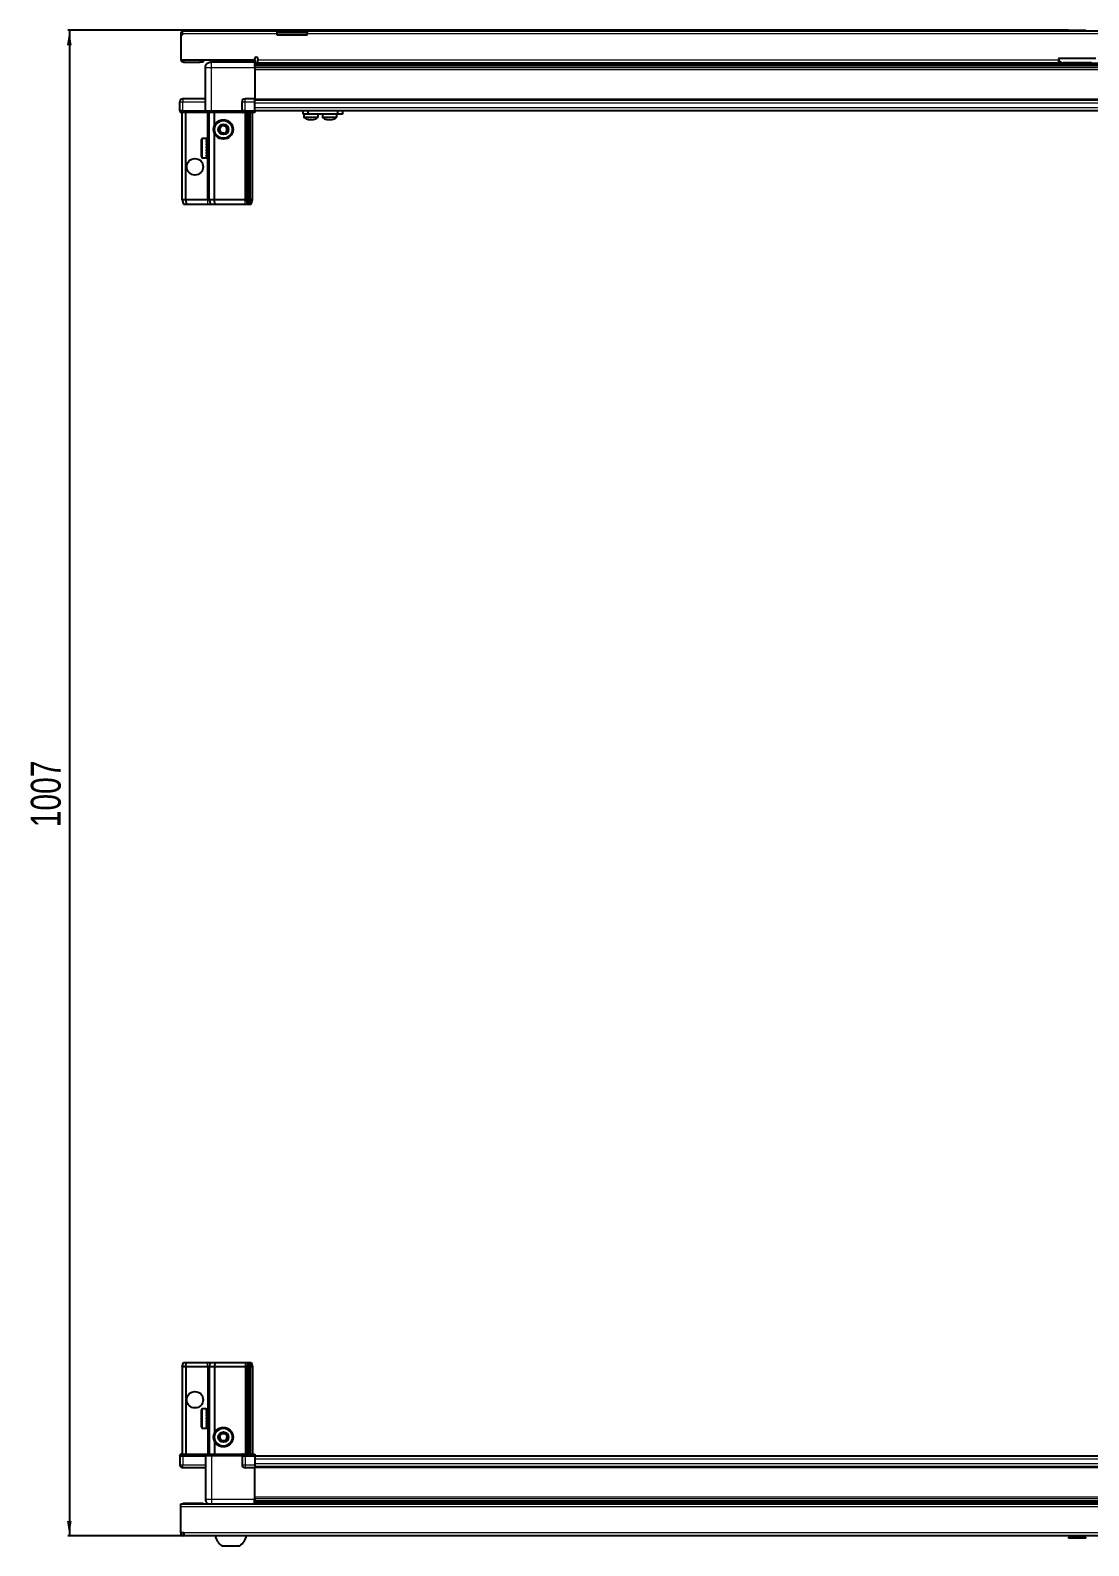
# Model space of a CAD drawing. Header units: millimetres. Extents: x 1319 to 5226, y -438 to 1776.
# Drawn here: x 1375 to 2082, y -438 to 575 of the extents above; entities that cross this region are included whole.
import ezdxf

# ---------------------------------------------------------------- set-up
doc = ezdxf.new("R2010")
doc.units = ezdxf.units.MM
doc.layers.add('FORMAT', color=7, linetype='Continuous')
doc.styles.add('SLDTEXTSTYLE0', font='TXT', dxfattribs={"width": 0.75})
doc.dimstyles.new('SLDDIMSTYLE0', dxfattribs={"dimtxt": 20, "dimasz": 10, "dimexe": 0, "dimexo": 0.0625, "dimgap": 5, "dimtad": 2, "dimdec": 1, "dimrnd": 1e-09, "dimzin": 12, "dimdsep": 46, "dimtxsty": 'SLDTEXTSTYLE0', "dimsah": 1, "dimcen": 0.09, "dimadec": 0, "dimazin": 3, "dimtfac": 1, "dimtofl": 0, "dimtmove": 0, "dimatfit": 3, "dimfxl": 0, "dimfrac": 2, "dimtolj": 1, "dimtzin": 12, "dimarcsym": 0})

# ---------------------------------------------------------------- blocks, each defined once
blk = doc.blocks.new('_D_9')
at = {"layer": 'FORMAT'}
for p, q in [((2068.9, 575.4), (1399.7, 575.4)), ((1400.7, 575.4), (1400.7, -431.6)), ((1477.2, -431.6), (1399.7, -431.6))]:
    blk.add_line(p, q, dxfattribs=at)
for points in [[(1400.7, 575.4), (1399.1, 565.4), (1402.2, 565.4)], [(1400.7, -431.6), (1402.2, -421.6), (1399.1, -421.6)]]:
    blk.add_solid(points, dxfattribs=at)
at = {"layer": 'FORMAT', "insert": (1374.9, 42.3), "char_height": 20, "attachment_point": 1, "rotation": 90, "style": 'SLDTEXTSTYLE0'}
blk.add_mtext('1007', dxfattribs=at)

msp = doc.modelspace()

# ---------------------------------------------------------------- linework, layer by layer
at = {"color": 7, "linetype": 'Continuous', "lineweight": 25}
for p, q in [((1476.16, 572.98), (1475.16, 572.98)), ((1475.16, 572.98), (1475.16, 572.08)), ((1475.16, 572.08), (1475.16, 555.58)), ((1476.16, 572.08), (1475.16, 572.08)), ((1476.16, 572.98), (1476.16, 572.08)), ((1476.76, 575.08), (1539.66, 575.08)), ((1539.66, 572.98), (1539.66, 575.08)), ((1539.66, 575.08), (1549.66, 575.08)), ((1549.66, 573.58), (1539.66, 573.58)), ((1539.66, 572.08), (1539.66, 572.98)), ((1559.66, 572.08), (1539.66, 572.08)), ((1549.66, 575.08), (1559.66, 575.08)), ((1559.66, 573.58), (1549.66, 573.58)), ((1559.66, 575.08), (1559.66, 572.98)), ((1559.66, 575.08), (2589.66, 575.08)), ((1559.66, 572.08), (1559.66, 572.98)), ((2068.87, 575.38), (2068.87, 575.08)), ((2068.87, 575.38), (2080.44, 575.38)), ((2080.44, 575.08), (2080.44, 575.38)), ((1475.16, 555.58), (1524.66, 555.58)), ((1477.26, 554.08), (1488.16, 554.08)), ((1490.16, 554.08), (1488.16, 554.08)), ((1490.16, 555.58), (1490.16, 554.08)), ((1491.66, 521.58), (1491.66, 550.58)), ((1495.41, 555.58), (1495.41, 554.08)), ((1524.66, 554.08), (1495.66, 554.08)), ((1521.91, 554.08), (1521.91, 555.58)), ((1524.66, 555.58), (1524.66, 556.43)), ((1524.66, 555.58), (1524.66, 554.08)), ((1524.66, 553.43), (1548.53, 553.43)), ((2624.66, 551.64), (1524.66, 551.64)), ((2624.66, 551.6), (1524.66, 551.6)), ((1524.66, 550.58), (1524.66, 529.58)), ((1526.66, 556.43), (1526.66, 555.68)), ((1526.66, 553.58), (1526.66, 555.68)), ((1526.66, 553.58), (2062.16, 553.58)), ((1543.16, 553.58), (1543.16, 553.43)), ((1543.32, 553.58), (1543.32, 553.43)), ((1543.53, 553.58), (1543.53, 553.43)), ((1544.08, 553.58), (1544.08, 553.43)), ((1544.49, 553.58), (1544.49, 553.43)), ((1545.38, 553.58), (1545.38, 553.43)), ((1545.96, 553.58), (1545.96, 553.43)), ((1547.1, 553.58), (1547.1, 553.43)), ((1547.8, 553.58), (1547.8, 553.43)), ((1548.53, 553.43), (1549.07, 553.43)), ((1549.07, 553.58), (1549.07, 553.43)), ((1549.07, 553.43), (1549.08, 553.43)), ((1549.08, 553.43), (1549.81, 553.43)), ((1549.26, 553.58), (1549.26, 553.43)), ((1549.76, 553.58), (1549.76, 553.43)), ((1549.81, 553.58), (1549.81, 553.43)), ((1549.81, 553.43), (1550.78, 553.43)), ((1549.81, 553.43), (1549.81, 553.43)), ((1550.78, 553.43), (2598.53, 553.43)), ((1551.1, 553.58), (1551.1, 553.43)), ((1551.12, 553.58), (1551.12, 553.43)), ((1551.81, 553.58), (1551.81, 553.43)), ((1552.99, 553.58), (1552.99, 553.43)), ((1553.6, 553.58), (1553.6, 553.43)), ((1554.55, 553.58), (1554.55, 553.43)), ((1555.01, 553.58), (1555.01, 553.43)), ((1555.63, 553.58), (1555.63, 553.43)), ((1555.89, 553.58), (1555.89, 553.43)), ((1556.13, 553.58), (1556.13, 553.43)), ((1556.16, 553.58), (1556.16, 553.43)), ((2087.16, 556.58), (2062.16, 556.58)), ((2062.16, 556.58), (2062.16, 555.68)), ((2062.16, 555.68), (2062.16, 553.58)), ((2084.16, 553.58), (2065.16, 553.58)), ((1474.66, 521.58), (1474.66, 527.58)), ((1491.66, 529.58), (1476.66, 529.58)), ((1516.16, 521.58), (1516.16, 527.58)), ((1524.66, 529.58), (1518.16, 529.58)), ((1524.66, 527.58), (1524.66, 529.58)), ((1524.66, 528.93), (2624.66, 528.93)), ((1524.66, 521.58), (1524.66, 527.58)), ((1474.66, 521.58), (1474.66, 521.25)), ((1474.66, 521.58), (1474.66, 521.58)), ((1474.66, 521.58), (1474.66, 521.25)), ((1476.66, 521.58), (1474.66, 521.58)), ((1474.66, 521.25), (1475.16, 520.38)), ((1474.66, 521.25), (1475.16, 520.38)), ((1475.16, 520.38), (1476.66, 520.38)), ((1476.16, 462.08), (1476.16, 520.38)), ((1476.66, 521.58), (1491.46, 521.58)), ((1491.46, 520.38), (1476.66, 520.38)), ((1478.66, 462.08), (1478.66, 520.38)), ((1491.46, 521.58), (1491.66, 521.58)), ((1491.66, 520.38), (1491.46, 520.38)), ((1491.66, 521.58), (1491.66, 520.38)), ((1491.66, 521.58), (1495.66, 521.58)), ((1495.66, 520.38), (1491.66, 520.38)), ((1494.16, 462.08), (1494.16, 520.38)), ((1495.66, 521.58), (1515.96, 521.58)), ((1515.96, 520.38), (1495.66, 520.38)), ((1497.66, 511.58), (1497.66, 520.38)), ((1515.96, 521.58), (1516.16, 521.58)), ((1516.16, 520.38), (1515.96, 520.38)), ((1516.16, 521.58), (1516.16, 520.38)), ((1518.16, 521.58), (1516.16, 521.58)), ((1516.16, 521.58), (1518.16, 521.58)), ((1516.16, 520.38), (1516.83, 520.38)), ((1524.66, 520.38), (1516.83, 520.38)), ((1518.16, 521.58), (1524.66, 521.58)), ((1518.16, 521.25), (1524.66, 521.25)), ((1519.16, 462.08), (1519.16, 520.38)), ((1520.16, 462.08), (1520.16, 520.38)), ((1521.66, 462.08), (1521.66, 520.38)), ((1523.16, 462.08), (1523.16, 520.38)), ((1524.66, 521.73), (2624.66, 521.73)), ((1524.66, 521.58), (1524.66, 521.25)), ((1524.66, 521.25), (1524.66, 520.38)), ((1557.11, 519.23), (1557.11, 521.73)), ((1560.11, 519.23), (1557.11, 519.23)), ((1557.46, 519.23), (1557.46, 517.32)), ((1560.11, 521.73), (1560.11, 519.23)), ((1580.31, 519.23), (1560.11, 519.23)), ((1566.96, 517.32), (1566.96, 519.23)), ((1569.91, 519.23), (1569.91, 517.32)), ((1569.96, 519.23), (1569.96, 517.32)), ((1579.46, 517.32), (1579.46, 519.23)), ((1580.31, 519.23), (1580.31, 521.73)), ((1583.31, 519.23), (1580.31, 519.23)), ((1583.31, 521.73), (1583.31, 519.23)), ((1488.96, 490.88), (1488.96, 502.28)), ((1492.66, 503.08), (1489.76, 503.08)), ((1492.16, 502.99), (1492.66, 502.99)), ((1492.16, 502.99), (1492.16, 502.82)), ((1492.16, 502.82), (1492.66, 502.82)), ((1492.16, 502.33), (1492.66, 502.33)), ((1492.16, 502.33), (1492.16, 501.95)), ((1492.16, 501.95), (1492.66, 501.95)), ((1492.16, 501.12), (1492.66, 501.12)), ((1492.16, 501.12), (1492.16, 500.56)), ((1492.16, 500.56), (1492.66, 500.56)), ((1492.16, 499.46), (1492.66, 499.46)), ((1492.16, 499.46), (1492.16, 498.78)), ((1492.16, 498.78), (1492.66, 498.78)), ((1492.16, 497.51), (1492.66, 497.51)), ((1492.16, 497.51), (1492.16, 496.78)), ((1492.16, 497.21), (1492.66, 497.21)), ((1492.16, 496.78), (1492.66, 496.78)), ((1492.66, 502.99), (1492.66, 503.08)), ((1492.66, 502.82), (1492.66, 502.99)), ((1492.66, 502.33), (1492.66, 502.82)), ((1492.66, 501.95), (1492.66, 502.33)), ((1492.66, 501.12), (1492.66, 501.95)), ((1492.66, 500.56), (1492.66, 501.12)), ((1492.76, 500.98), (1492.66, 500.98)), ((1492.66, 499.46), (1492.66, 500.56)), ((1492.66, 498.78), (1492.66, 499.46)), ((1492.66, 497.51), (1492.66, 498.78)), ((1492.66, 497.21), (1492.66, 497.51)), ((1492.66, 495.48), (1492.66, 496.78)), ((1492.76, 499.47), (1492.76, 500.98)), ((1492.76, 492.18), (1492.76, 499.47)), ((1493.64, 499.89), (1493.16, 500.58)), ((1493.16, 492.58), (1493.16, 500.58)), ((1494.12, 500.58), (1493.64, 499.89)), ((1493.64, 493.27), (1493.64, 499.89)), ((1494.16, 500.58), (1494.12, 500.58)), ((1494.12, 492.58), (1494.12, 500.58)), ((1497.66, 462.08), (1497.66, 506.58)), ((1489.76, 490.08), (1492.66, 490.08)), ((1492.16, 495.48), (1492.66, 495.48)), ((1492.16, 495.48), (1492.16, 494.76)), ((1492.16, 495.35), (1492.66, 495.35)), ((1492.16, 494.76), (1492.66, 494.76)), ((1492.16, 493.56), (1492.66, 493.56)), ((1492.16, 493.56), (1492.16, 492.92)), ((1492.16, 492.92), (1492.66, 492.92)), ((1492.16, 491.93), (1492.66, 491.93)), ((1492.16, 491.93), (1492.16, 491.44)), ((1492.16, 491.44), (1492.66, 491.44)), ((1492.16, 490.75), (1492.66, 490.75)), ((1492.16, 490.75), (1492.16, 490.46)), ((1492.16, 490.46), (1492.66, 490.46)), ((1492.16, 490.15), (1492.66, 490.15)), ((1492.16, 490.15), (1492.16, 490.08)), ((1492.16, 490.08), (1492.66, 490.08)), ((1492.66, 494.76), (1492.66, 495.35)), ((1492.66, 493.56), (1492.66, 494.76)), ((1492.66, 492.92), (1492.66, 493.56)), ((1492.66, 491.93), (1492.66, 492.92)), ((1492.66, 492.18), (1492.76, 492.18)), ((1492.66, 491.44), (1492.66, 491.93)), ((1492.66, 490.75), (1492.66, 491.44)), ((1492.66, 490.46), (1492.66, 490.75)), ((1492.66, 490.15), (1492.66, 490.46)), ((1492.66, 490.08), (1492.66, 490.15)), ((1492.66, 490.08), (1492.66, 490.08)), ((1493.16, 492.58), (1493.64, 493.27)), ((1493.64, 493.27), (1494.12, 492.58)), ((1494.12, 492.58), (1494.16, 492.58)), ((1476.16, 462.08), (1476.96, 459.08)), ((1478.66, 462.08), (1476.16, 462.08)), ((1476.96, 459.08), (1478.81, 459.08)), ((1493.16, 462.08), (1478.66, 462.08)), ((1478.66, 462.08), (1478.81, 459.08)), ((1478.81, 459.08), (1493.16, 459.08)), ((1494.16, 462.08), (1493.16, 462.08)), ((1493.16, 459.08), (1494.96, 459.08)), ((1497.66, 462.08), (1494.16, 462.08)), ((1494.16, 462.08), (1494.96, 459.08)), ((1494.96, 459.08), (1497.99, 459.08)), ((1518.16, 462.08), (1497.66, 462.08)), ((1497.99, 459.08), (1497.66, 462.08)), ((1497.99, 459.08), (1518.16, 459.08)), ((1519.16, 462.08), (1518.16, 462.08)), ((1518.16, 459.08), (1519.96, 459.08)), ((1520.16, 462.08), (1519.16, 462.08)), ((1519.96, 459.08), (1519.16, 462.08)), ((1519.96, 459.08), (1520.7, 459.08)), ((1521.66, 462.08), (1520.16, 462.08)), ((1520.7, 459.08), (1520.16, 462.08)), ((1520.7, 459.08), (1521.2, 459.08)), ((1521.2, 459.08), (1521.66, 462.08)), ((1521.2, 459.08), (1522.35, 459.08)), ((1523.16, 462.08), (1521.66, 462.08)), ((1522.35, 459.08), (1523.16, 462.08)), ((1476.16, -318.62), (1476.96, -315.62)), ((1476.16, -318.62), (1476.16, -376.92)), ((1478.66, -318.62), (1476.16, -318.62)), ((1476.96, -315.62), (1478.81, -315.62)), ((1478.66, -318.62), (1478.81, -315.62)), ((1478.66, -318.62), (1478.66, -376.92)), ((1493.16, -318.62), (1478.66, -318.62)), ((1478.81, -315.62), (1493.16, -315.62)), ((1493.16, -315.62), (1494.96, -315.62)), ((1494.16, -318.62), (1493.16, -318.62)), ((1494.16, -318.62), (1494.96, -315.62)), ((1497.66, -318.62), (1494.16, -318.62)), ((1494.16, -318.62), (1494.16, -376.92)), ((1494.96, -315.62), (1497.99, -315.62)), ((1497.99, -315.62), (1497.66, -318.62)), ((1497.66, -318.62), (1497.66, -363.12)), ((1518.16, -318.62), (1497.66, -318.62)), ((1497.99, -315.62), (1518.16, -315.62)), ((1518.16, -315.62), (1519.96, -315.62)), ((1519.16, -318.62), (1518.16, -318.62)), ((1519.96, -315.62), (1519.16, -318.62)), ((1519.16, -318.62), (1519.16, -376.92)), ((1520.16, -318.62), (1519.16, -318.62)), ((1519.96, -315.62), (1520.7, -315.62)), ((1520.7, -315.62), (1520.16, -318.62)), ((1520.16, -318.62), (1520.16, -376.92)), ((1521.66, -318.62), (1520.16, -318.62)), ((1520.7, -315.62), (1521.2, -315.62)), ((1521.2, -315.62), (1522.35, -315.62)), ((1521.2, -315.62), (1521.66, -318.62)), ((1521.66, -318.62), (1521.66, -376.92)), ((1523.16, -318.62), (1521.66, -318.62)), ((1522.35, -315.62), (1523.16, -318.62)), ((1523.16, -318.62), (1523.16, -376.92)), ((1488.96, -358.82), (1488.96, -347.42)), ((1492.16, -346.62), (1489.76, -346.62)), ((1492.16, -346.62), (1492.16, -346.63)), ((1492.16, -346.63), (1492.66, -346.63)), ((1492.16, -346.81), (1492.66, -346.81)), ((1492.16, -346.81), (1492.16, -347.03)), ((1492.16, -347.03), (1492.66, -347.03)), ((1492.16, -347.61), (1492.66, -347.61)), ((1492.16, -347.61), (1492.16, -348.03)), ((1492.16, -348.03), (1492.66, -348.03)), ((1492.16, -348.94), (1492.66, -348.94)), ((1492.16, -348.94), (1492.16, -349.53)), ((1492.16, -349.53), (1492.66, -349.53)), ((1492.16, -350.68), (1492.66, -350.68)), ((1492.16, -350.68), (1492.16, -351.38)), ((1492.16, -351.38), (1492.66, -351.38)), ((1492.16, -352.67), (1492.66, -352.67)), ((1492.16, -352.67), (1492.16, -353.4)), ((1492.16, -352.81), (1492.66, -352.81)), ((1492.16, -353.31), (1492.66, -353.31)), ((1492.16, -353.4), (1492.66, -353.4)), ((1492.16, -354.69), (1492.66, -354.69)), ((1492.16, -354.69), (1492.16, -355.4)), ((1492.66, -346.81), (1492.66, -346.63)), ((1492.66, -347.03), (1492.66, -346.81)), ((1492.66, -347.61), (1492.66, -347.03)), ((1492.66, -348.03), (1492.66, -347.61)), ((1492.66, -348.94), (1492.66, -348.03)), ((1492.76, -348.72), (1492.66, -348.72)), ((1492.66, -349.53), (1492.66, -348.94)), ((1492.66, -350.68), (1492.66, -349.53)), ((1492.66, -351.38), (1492.66, -350.68)), ((1492.66, -352.67), (1492.66, -351.38)), ((1492.66, -352.81), (1492.66, -352.67)), ((1492.66, -353.4), (1492.66, -353.31)), ((1492.66, -354.69), (1492.66, -353.4)), ((1492.66, -355.4), (1492.66, -354.69)), ((1492.76, -357.52), (1492.76, -348.72)), ((1493.64, -349.81), (1493.16, -349.12)), ((1493.16, -357.12), (1493.16, -349.12)), ((1494.12, -349.12), (1493.64, -349.81)), ((1493.64, -356.43), (1493.64, -349.81)), ((1494.16, -349.12), (1494.12, -349.12)), ((1494.12, -357.12), (1494.12, -349.12)), ((1489.76, -359.62), (1492.16, -359.62)), ((1492.16, -355.4), (1492.66, -355.4)), ((1492.16, -356.56), (1492.66, -356.56)), ((1492.16, -356.56), (1492.16, -357.17)), ((1492.16, -357.17), (1492.66, -357.17)), ((1492.16, -358.1), (1492.66, -358.1)), ((1492.16, -358.1), (1492.16, -358.54)), ((1492.16, -358.54), (1492.66, -358.54)), ((1492.16, -359.15), (1492.66, -359.15)), ((1492.16, -359.15), (1492.16, -359.38)), ((1492.16, -359.38), (1492.66, -359.38)), ((1492.16, -359.6), (1492.66, -359.6)), ((1492.16, -359.6), (1492.16, -359.62)), ((1492.16, -359.61), (1492.66, -359.61)), ((1492.66, -356.56), (1492.66, -355.4)), ((1492.66, -357.17), (1492.66, -356.56)), ((1492.66, -358.1), (1492.66, -357.17)), ((1492.66, -357.52), (1492.76, -357.52)), ((1492.66, -358.54), (1492.66, -358.1)), ((1492.66, -359.15), (1492.66, -358.54)), ((1492.66, -359.38), (1492.66, -359.15)), ((1492.66, -359.6), (1492.66, -359.38)), ((1492.66, -359.61), (1492.66, -359.6)), ((1493.16, -357.12), (1493.64, -356.43)), ((1493.64, -356.43), (1494.12, -357.12)), ((1494.12, -357.12), (1494.16, -357.12)), ((1497.66, -368.12), (1497.66, -376.92)), ((1475.16, -376.92), (1474.66, -377.79)), ((1474.66, -378.12), (1474.66, -377.79)), ((1474.66, -378.12), (1476.66, -378.12)), ((1474.66, -378.12), (1474.66, -384.12)), ((1476.66, -376.92), (1475.16, -376.92)), ((1476.66, -376.92), (1491.46, -376.92)), ((1491.46, -378.12), (1476.66, -378.12)), ((1476.66, -378.12), (1491.46, -378.12)), ((1491.46, -376.92), (1491.66, -376.92)), ((1491.66, -378.12), (1491.46, -378.12)), ((1491.66, -378.12), (1491.66, -376.92)), ((1491.66, -376.92), (1495.66, -376.92)), ((1495.66, -378.12), (1491.66, -378.12)), ((1491.66, -378.12), (1491.66, -407.12)), ((1495.66, -376.92), (1515.96, -376.92)), ((1515.96, -378.12), (1495.66, -378.12)), ((1515.96, -376.92), (1516.16, -376.92)), ((1516.16, -378.12), (1515.96, -378.12)), ((1516.16, -378.12), (1516.16, -376.92)), ((1516.83, -376.92), (1516.16, -376.92)), ((1516.16, -378.12), (1518.16, -378.12)), ((1516.16, -378.12), (1516.16, -384.12)), ((1516.83, -376.92), (1524.66, -376.92)), ((1524.66, -377.79), (1518.16, -377.79)), ((1524.66, -378.12), (1518.16, -378.12)), ((1518.16, -378.12), (1524.66, -378.12)), ((1524.66, -376.92), (1524.66, -377.79)), ((1524.66, -377.79), (1524.66, -377.79)), ((1524.66, -378.12), (1524.66, -377.79)), ((1524.66, -378.12), (1524.66, -378.12)), ((1524.66, -378.12), (1524.66, -384.12)), ((2624.66, -378.27), (1524.66, -378.27)), ((1524.66, -384.12), (1524.66, -386.12)), ((1491.66, -386.12), (1476.66, -386.12)), ((1524.66, -386.12), (1518.16, -386.12)), ((2624.66, -385.47), (1524.66, -385.47)), ((1524.66, -407.12), (1524.66, -386.12)), ((1475.16, -410.12), (2674.16, -410.12)), ((1475.16, -412.22), (1475.16, -410.12)), ((1475.16, -429.52), (1475.16, -412.22)), ((1490.16, -410.02), (1477.26, -410.02)), ((1490.16, -410.02), (1490.16, -410.12)), ((1524.51, -410.12), (1524.51, -407.12)), ((1524.66, -408.14), (2624.66, -408.14)), ((1524.66, -408.18), (2624.66, -408.18)), ((1548.53, -409.97), (1524.66, -409.97)), ((1543.16, -410.12), (1543.16, -409.97)), ((1543.2, -410.12), (1543.2, -409.97)), ((1543.47, -410.12), (1543.47, -409.97)), ((1543.73, -410.12), (1543.73, -409.97)), ((1544.38, -410.12), (1544.38, -409.97)), ((1544.84, -410.12), (1544.84, -409.97)), ((1545.81, -410.12), (1545.81, -409.97)), ((1546.43, -410.12), (1546.43, -409.97)), ((1547.62, -410.12), (1547.62, -409.97)), ((1548.28, -410.12), (1548.28, -409.97)), ((1548.33, -410.12), (1548.33, -409.97)), ((1549.62, -409.97), (1548.53, -409.97)), ((1550.35, -409.97), (1549.62, -409.97)), ((1549.62, -410.12), (1549.62, -409.97)), ((1549.62, -409.97), (1549.62, -409.97)), ((1549.63, -410.12), (1549.63, -409.97)), ((1550.13, -410.12), (1550.13, -409.97)), ((1550.36, -409.97), (1550.35, -409.97)), ((1550.36, -410.12), (1550.36, -409.97)), ((1550.78, -409.97), (1550.36, -409.97)), ((2598.53, -409.97), (1550.78, -409.97)), ((1551.63, -410.12), (1551.63, -409.97)), ((1552.32, -410.12), (1552.32, -409.97)), ((1553.45, -410.12), (1553.45, -409.97)), ((1554.02, -410.12), (1554.02, -409.97)), ((1554.9, -410.12), (1554.9, -409.97)), ((1555.3, -410.12), (1555.3, -409.97)), ((1555.83, -410.12), (1555.83, -409.97)), ((1556.02, -410.12), (1556.02, -409.97)), ((1556.16, -410.12), (1556.16, -409.97)), ((1477.26, -429.52), (1475.16, -429.52)), ((1477.26, -429.52), (1477.26, -431.62)), ((2672.06, -431.62), (1477.26, -431.62)), ((2069.86, -431.62), (2068.87, -432.6)), ((2068.87, -432.6), (2068.87, -433.12)), ((2080.44, -432.6), (2068.87, -432.6)), ((2080.44, -433.12), (2068.87, -433.12)), ((2080.44, -432.6), (2079.46, -431.62)), ((2080.44, -433.12), (2080.44, -432.6)), ((1502.66, -438.22), (1514.66, -438.22))]:
    msp.add_line(p, q, dxfattribs=at)
at = {"color": 8, "linetype": 'Continuous', "lineweight": 18}
for p, q in [((1539.66, 572.98), (1476.16, 572.98)), ((1549.66, 573.58), (1549.66, 575.08)), ((2589.66, 572.98), (1559.66, 572.98)), ((1477.26, 555.58), (1477.26, 554.08)), ((1488.16, 554.08), (1488.16, 555.58)), ((1495.66, 550.58), (1524.66, 550.58)), ((1495.66, 521.58), (1495.66, 550.58)), ((1524.66, 554.08), (1526.66, 554.08)), ((2624.66, 552.84), (1524.66, 552.84)), ((1524.66, 550.4), (2624.66, 550.4)), ((2624.66, 548.98), (1524.66, 548.98)), ((1526.66, 555.68), (2062.16, 555.68)), ((2062.16, 554.08), (2063.5, 554.08)), ((1474.66, 527.58), (1476.66, 527.58)), ((1476.66, 529.58), (1476.66, 527.58)), ((1476.66, 527.58), (1491.66, 527.58)), ((1476.66, 521.58), (1476.66, 527.58)), ((1516.16, 527.58), (1518.16, 527.58)), ((1518.16, 527.58), (1518.16, 529.58)), ((1518.16, 527.58), (1524.66, 527.58)), ((1518.16, 521.58), (1518.16, 527.58)), ((1524.66, 529.58), (2624.66, 529.58)), ((1476.66, 521.58), (1476.66, 520.38)), ((1491.46, 520.38), (1491.46, 521.58)), ((1493.16, 500.58), (1493.16, 520.38)), ((1495.66, 521.58), (1495.66, 520.38)), ((1515.96, 520.38), (1515.96, 521.58)), ((1518.16, 521.58), (1518.16, 521.25)), ((1518.16, 462.08), (1518.16, 520.38)), ((1524.66, 526.93), (2624.66, 526.93)), ((1524.66, 523.73), (2624.66, 523.73)), ((1566.96, 517.32), (1557.46, 517.32)), ((1566.76, 516.96), (1557.65, 516.96)), ((1569.96, 517.32), (1569.91, 517.32)), ((1579.46, 517.32), (1569.96, 517.32)), ((1570.15, 516.96), (1570.1, 516.96)), ((1579.26, 516.96), (1570.15, 516.96)), ((1489.76, 490.08), (1489.76, 503.08)), ((1493.16, 462.08), (1493.16, 492.58)), ((1493.16, 462.08), (1493.16, 459.08)), ((1518.16, 459.08), (1518.16, 462.08)), ((1493.16, -318.62), (1493.16, -315.62)), ((1493.16, -318.62), (1493.16, -349.12)), ((1518.16, -315.62), (1518.16, -318.62)), ((1518.16, -318.62), (1518.16, -376.92)), ((1489.76, -359.62), (1489.76, -346.62)), ((1493.16, -357.12), (1493.16, -376.92)), ((1474.66, -384.12), (1476.66, -384.12)), ((1476.66, -378.12), (1476.66, -376.92)), ((1476.66, -378.12), (1476.66, -384.12)), ((1476.66, -384.12), (1491.66, -384.12)), ((1476.66, -386.12), (1476.66, -384.12)), ((1491.46, -378.12), (1491.46, -376.92)), ((1495.66, -378.12), (1495.66, -376.92)), ((1495.66, -378.12), (1495.66, -407.12)), ((1515.96, -378.12), (1515.96, -376.92)), ((1516.16, -384.12), (1518.16, -384.12)), ((1518.16, -378.12), (1518.16, -377.79)), ((1518.16, -378.12), (1518.16, -384.12)), ((1518.16, -384.12), (1524.66, -384.12)), ((1518.16, -384.12), (1518.16, -386.12)), ((1524.66, -378.12), (1524.66, -377.79)), ((2624.66, -380.27), (1524.66, -380.27)), ((2624.66, -383.47), (1524.66, -383.47)), ((2624.66, -386.12), (1524.66, -386.12)), ((2674.16, -412.22), (1475.16, -412.22)), ((1477.26, -410.12), (1477.26, -410.02)), ((1495.66, -407.12), (1524.66, -407.12)), ((1524.66, -405.52), (2624.66, -405.52)), ((2624.66, -406.94), (1524.66, -406.94)), ((1524.66, -409.38), (2624.66, -409.38)), ((2672.06, -429.52), (1477.26, -429.52))]:
    msp.add_line(p, q, dxfattribs=at)
at = {"color": 7, "linetype": 'Continuous', "lineweight": 25, "flags": 128}
msp.add_lwpolyline([(1477.26, -410.02), (1476.85, -410.06), (1476.62, -410.12)], dxfattribs=at)
at = {"color": 7, "linetype": 'Continuous', "lineweight": 25}
for centre, radius in [((1503.66, 509.08), 6.5), ((1503.66, 509.08), 3.46), ((1484.66, 484.08), 5.5), ((1484.66, -340.62), 5.5), ((1503.66, -365.62), 6.5), ((1503.66, -365.62), 3.46)]:
    msp.add_circle(centre, radius, dxfattribs=at)
at = {"color": 8, "linetype": 'Continuous', "lineweight": 18}
for centre in [(1503.66, 509.08), (1503.66, -365.62)]:
    msp.add_circle(centre, 5.7, dxfattribs=at)
at = {"color": 7, "linetype": 'Continuous', "lineweight": 25}
for centre, radius, start, end in [((1477.26, 556.18), 2.1, 196.60155, 270), ((1525.66, 556.43), 1, 0, 180), ((2065.16, 556.58), 3, 180, 270), ((1476.66, 527.58), 2, 90, 180), ((1518.16, 527.58), 2, 90, 180), ((1557.91, 517.32), 0.45, 180, 235.28209), ((1562.21, 523.53), 8, 235.28209, 258.9392), ((1562.21, 523.53), 8, 281.00757, 304.71791), ((1566.51, 517.32), 0.45, 304.71791, 0), ((1570.36, 517.32), 0.45, 180, 235.28209), ((1570.41, 517.32), 0.45, 180, 235.28209), ((1574.66, 523.53), 8, 235.28209, 255.8287), ((1574.71, 523.53), 8, 235.28209, 259.06255), ((1574.71, 523.53), 8, 280.87532, 304.71791), ((1579.01, 517.32), 0.45, 304.71791, 0), ((1503.66, 509.08), 2.5, 134.92207, 194.92207), ((1503.66, 509.08), 2.5, 194.92207, 254.92207), ((1503.66, 509.08), 2.5, 74.92207, 134.92207), ((1503.66, 509.08), 2.5, 254.92207, 314.92207), ((1503.66, 509.08), 2.5, 14.92207, 74.92207), ((1503.66, 509.08), 2.5, 314.92207, 14.92207), ((1489.76, 502.28), 0.8, 90, 180), ((1493.16, 500.98), 0.4, 180, 270), ((1489.76, 490.88), 0.8, 180, 270), ((1493.16, 492.18), 0.4, 90, 180), ((1489.76, -347.42), 0.8, 90, 180), ((1493.16, -348.72), 0.4, 180, 270), ((1489.76, -358.82), 0.8, 180, 270), ((1493.16, -357.52), 0.4, 90, 180), ((1503.66, -365.62), 2.5, 147.37605, 207.37605), ((1503.66, -365.62), 2.5, 87.37605, 147.37605), ((1503.66, -365.62), 2.5, 27.37605, 87.37605), ((1503.66, -365.62), 2.5, 327.37605, 27.37605), ((1503.66, -365.62), 2.5, 207.37605, 267.37605), ((1503.66, -365.62), 2.5, 267.37605, 327.37605), ((1476.66, -384.12), 2, 180, 270), ((1518.16, -384.12), 2, 180, 270), ((1477.26, -429.52), 2.1, 180, 270), ((1477.26, -429.52), 0.6, 180, 270), ((1509.68, -428.6), 11.91, 194.70035, 233.8734), ((1507.63, -428.6), 11.91, 306.1266, 345.29965)]:
    msp.add_arc(centre, radius, start, end, dxfattribs=at)
for centre, start_param, end_param in [((1518.16, 517.78), 0, 0.7227342), ((1518.16, -374.32), 2.4188584, 3.1415927)]:
    msp.add_ellipse(centre, major_axis=(0, 3.46), ratio=0.5773503, start_param=start_param, end_param=end_param, dxfattribs=at)
for points, knots in [([(1476.75, 574.99), (1476.67, 574.98), (1476.35, 574.93), (1475.87, 574.6), (1475.4, 574.05), (1475.18, 573.47), (1475.16, 573.11), (1475.16, 572.98)], [0, 0, 0, 0, 0.0862, 0.3453145, 0.6044258, 0.863537, 1, 1, 1, 1]), ([(1476.16, 572.98), (1476.2, 573.23), (1476.29, 573.73), (1476.43, 574.37), (1476.56, 574.83), (1476.67, 575.05), (1476.73, 575.07), (1476.76, 575.08)], [0, 0, 0, 0, 0.2302553, 0.4485219, 0.6667858, 0.8850496, 1, 1, 1, 1]), ([(1491.66, 550.58), (1491.7, 551.02), (1491.78, 551.7), (1492.21, 552.51), (1492.66, 553.07), (1493.22, 553.53), (1494.04, 553.96), (1494.72, 554.03), (1495.16, 554.08)], [0, 0, 0, 0, 0.2394568, 0.3683607, 0.5, 0.6316393, 0.7605432, 1, 1, 1, 1]), ([(1495.66, 554.08), (1495.59, 554.08), (1495.46, 554.08), (1495.3, 554.08), (1495.18, 554.08), (1495.16, 554.08), (1495.16, 554.08)], [0, 0, 0, 0, 0.2493943, 0.5003335, 0.7501667, 1, 1, 1, 1]), ([(1524.66, 550.58), (1524.66, 550.97), (1524.66, 551.76), (1524.66, 552.81), (1524.66, 553.6), (1524.66, 554.02), (1524.66, 554.06), (1524.66, 554.08)], [0, 0, 0, 0, 0.21469386, 0.42938772, 0.64408158, 0.85877544, 1, 1, 1, 1]), ([(1500.87, 509.83), (1501.24, 510.2), (1501.92, 510.88), (1502.6, 511.55), (1502.91, 511.87)], [0, 0, 0, 0, 0.5346859, 1, 1, 1, 1]), ([(1501.61, 507.04), (1501.52, 507.38), (1501.31, 508.17), (1501.06, 509.13), (1500.9, 509.71), (1500.87, 509.83)], [0, 0, 0, 0, 0.3629006, 0.8668753, 1, 1, 1, 1]), ([(1504.4, 506.29), (1503.9, 506.43), (1502.97, 506.68), (1502.04, 506.93), (1501.61, 507.04)], [0, 0, 0, 0, 0.5346859, 1, 1, 1, 1]), ([(1502.91, 511.87), (1503.41, 511.74), (1504.34, 511.49), (1505.27, 511.24), (1505.7, 511.12)], [0, 0, 0, 0, 0.5346859, 1, 1, 1, 1]), ([(1506.44, 508.33), (1506.08, 507.97), (1505.4, 507.28), (1504.72, 506.61), (1504.4, 506.29)], [0, 0, 0, 0, 0.5346859, 1, 1, 1, 1]), ([(1505.7, 511.12), (1505.73, 511), (1505.89, 510.42), (1506.14, 509.46), (1506.36, 508.66), (1506.44, 508.33)], [0, 0, 0, 0, 0.13312467, 0.63709944, 1, 1, 1, 1]), ([(1560.71, 515.68), (1560.71, 515.68), (1560.71, 515.67), (1560.57, 515.7), (1560.39, 515.76), (1560.24, 515.81), (1560.17, 515.84), (1560.15, 515.85), (1560.16, 515.85), (1560.17, 515.85), (1560.19, 515.85), (1560.26, 515.84), (1560.55, 515.77), (1560.93, 515.7), (1561.34, 515.67), (1561.62, 515.69), (1561.77, 515.76), (1561.88, 515.83), (1561.95, 515.85), (1561.97, 515.85), (1562, 515.85), (1562.02, 515.85), (1562.06, 515.85), (1562.16, 515.81), (1562.32, 515.75), (1562.54, 515.69), (1562.84, 515.67), (1563.18, 515.69), (1563.49, 515.74), (1563.73, 515.79), (1563.84, 515.82), (1563.93, 515.83), (1563.98, 515.85), (1564.02, 515.85), (1564.03, 515.85), (1564.04, 515.85), (1564.04, 515.85)], [0, 0, 0, 0, 0.0260981, 0.0798373, 0.1372046, 0.1783571, 0.1990393, 0.2033396, 0.2076895, 0.2107229, 0.2145438, 0.2214795, 0.2486016, 0.3557772, 0.404897, 0.4544227, 0.54605, 0.5914038, 0.5971187, 0.6013251, 0.6043817, 0.6074438, 0.6119905, 0.6242286, 0.6785193, 0.7597502, 0.8043048, 0.8490258, 0.923625, 0.9513598, 0.9687075, 0.9799959, 0.9911421, 0.9954732, 0.998845, 1, 1, 1, 1]), ([(1564.04, 515.85), (1564.04, 515.85), (1564.05, 515.85), (1564.05, 515.85), (1564.01, 515.81), (1563.87, 515.75), (1563.73, 515.69), (1563.68, 515.67), (1563.72, 515.68), (1563.74, 515.68)], [0, 0, 0, 0, 0.0151829, 0.0365363, 0.0956997, 0.3601423, 0.6752387, 0.8745348, 1, 1, 1, 1]), ([(1573.19, 515.68), (1573.2, 515.68), (1573.22, 515.67), (1573.07, 515.72), (1572.92, 515.78), (1572.8, 515.84), (1572.8, 515.85), (1572.8, 515.85), (1572.81, 515.85), (1572.84, 515.85), (1572.93, 515.83), (1573.27, 515.75), (1573.69, 515.68), (1574.13, 515.67), (1574.35, 515.7), (1574.51, 515.76), (1574.63, 515.81), (1574.71, 515.84), (1574.76, 515.85), (1574.79, 515.85), (1574.81, 515.85), (1574.84, 515.85), (1574.9, 515.84), (1575.03, 515.77), (1575.18, 515.7), (1575.49, 515.67), (1575.87, 515.69), (1576.26, 515.76), (1576.56, 515.83), (1576.67, 515.85), (1576.69, 515.85), (1576.7, 515.85), (1576.71, 515.85), (1576.71, 515.85), (1576.65, 515.81), (1576.47, 515.75), (1576.27, 515.69), (1576.23, 515.68), (1576.22, 515.68)], [0, 0, 0, 0, 0.0283629, 0.0806823, 0.1383562, 0.1672924, 0.1709175, 0.1737955, 0.1766977, 0.1800498, 0.1863992, 0.2130773, 0.319019, 0.3539804, 0.3992833, 0.4476446, 0.4823368, 0.4997721, 0.5033973, 0.5070643, 0.5096216, 0.5128427, 0.5186896, 0.5415539, 0.6319042, 0.6733129, 0.7150637, 0.7923067, 0.8305407, 0.8353583, 0.8389044, 0.8414812, 0.8440625, 0.8478955, 0.8582124, 0.9039802, 0.9724588, 1, 1, 1, 1]), ([(1500.77, -365.49), (1501.05, -365.05), (1501.57, -364.24), (1502.09, -363.43), (1502.33, -363.06)], [0, 0, 0, 0, 0.5346859, 1, 1, 1, 1]), ([(1502.33, -363.06), (1502.85, -363.08), (1503.81, -363.12), (1504.77, -363.17), (1505.21, -363.19)], [0, 0, 0, 0, 0.5346859, 1, 1, 1, 1]), ([(1505.21, -363.19), (1505.37, -363.49), (1505.75, -364.23), (1506.21, -365.11), (1506.48, -365.64), (1506.54, -365.75)], [0, 0, 0, 0, 0.3629006, 0.8668753, 1, 1, 1, 1]), ([(1502.1, -368.05), (1502.04, -367.94), (1501.77, -367.41), (1501.31, -366.52), (1500.93, -365.79), (1500.77, -365.49)], [0, 0, 0, 0, 0.1331247, 0.6370994, 1, 1, 1, 1]), ([(1504.98, -368.18), (1504.47, -368.16), (1503.51, -368.11), (1502.55, -368.07), (1502.1, -368.05)], [0, 0, 0, 0, 0.5346859, 1, 1, 1, 1]), ([(1506.54, -365.75), (1506.26, -366.19), (1505.74, -367), (1505.23, -367.81), (1504.98, -368.18)], [0, 0, 0, 0, 0.5346859, 1, 1, 1, 1]), ([(1491.66, -407.12), (1491.7, -407.56), (1491.78, -408.24), (1492.21, -409.05), (1492.67, -409.61), (1493.07, -409.97), (1493.33, -410.1), (1493.38, -410.12)], [0, 0, 0, 0, 0.3630185, 0.5584377, 0.7580039, 0.9575702, 1, 1, 1, 1]), ([(1524.66, -407.12), (1524.66, -407.51), (1524.66, -408.31), (1524.66, -409.32), (1524.66, -409.95), (1524.66, -410.11), (1524.66, -410.12)], [0, 0, 0, 0, 0.32552014, 0.65104028, 0.97656042, 1, 1, 1, 1])]:
    msp.add_open_spline(points, degree=3, knots=knots, dxfattribs=at)
at = {"color": 8, "linetype": 'Continuous', "lineweight": 18}
for points in [[(1491.66, 550.58), (1491.72, 550.58), (1491.84, 550.58), (1492.76, 550.58), (1494.08, 550.58), (1495.13, 550.58), (1495.66, 550.58)], [(1491.66, -407.12), (1491.72, -407.12), (1491.84, -407.12), (1492.76, -407.12), (1494.08, -407.12), (1495.13, -407.12), (1495.66, -407.12)]]:
    msp.add_open_spline(points, degree=3, dxfattribs=at)
for points, knots in [([(1495.66, 550.58), (1495.66, 551.02), (1495.66, 551.7), (1495.66, 552.51), (1495.66, 553.07), (1495.66, 553.53), (1495.66, 553.96), (1495.66, 554.03), (1495.66, 554.08)], [0, 0, 0, 0, 0.2394568, 0.3683607, 0.5, 0.6316393, 0.7605432, 1, 1, 1, 1]), ([(1495.66, -407.12), (1495.66, -407.56), (1495.66, -408.24), (1495.66, -409.05), (1495.66, -409.61), (1495.66, -409.97), (1495.66, -410.1), (1495.66, -410.12)], [0, 0, 0, 0, 0.3630185, 0.5584377, 0.7580039, 0.9575702, 1, 1, 1, 1])]:
    msp.add_open_spline(points, degree=3, knots=knots, dxfattribs=at)

# ---------------------------------------------------------------- dimensions: what is measured, and where the dimension line sits
at = {"layer": 'FORMAT'}
dim = msp.add_linear_dim(base=(1400.66, -431.62), p1=(2068.87, 575.38), p2=(1477.26, -431.62), angle=90, dimstyle='SLDDIMSTYLE0', dxfattribs=at)
dim.commit()
dim.dimension.update_dxf_attribs({"geometry": '_D_9', "text_midpoint": (1400.66, 71.88), "dimtype": 160})

doc.saveas('drawing.dxf')
